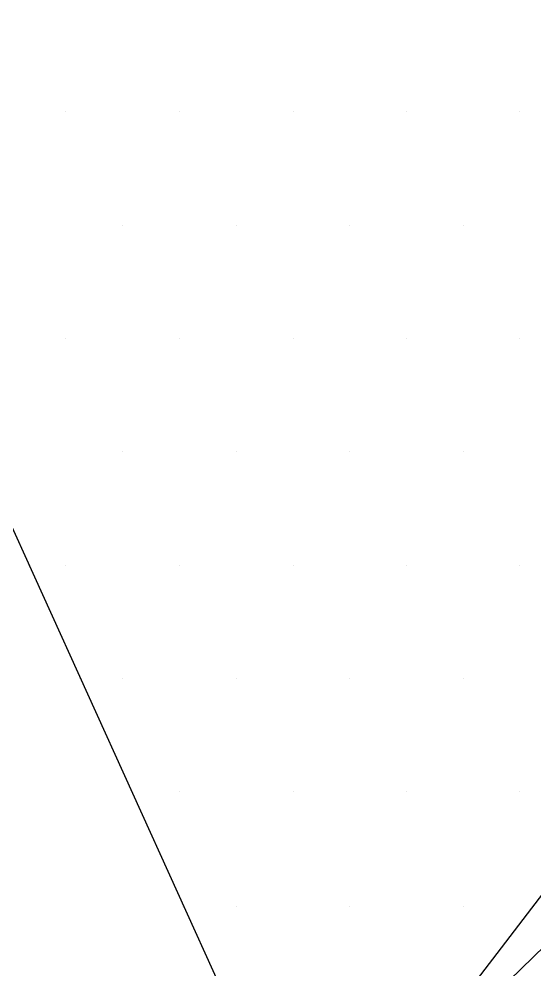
# Model space of a CAD drawing. Header units: millimetres. Extents: x -1573 to 210, y -360 to 557.
# Drawn here: x -487.5237 to -487.2735, y 19.7051 to 20.1665 of the extents above; entities that cross this region are included whole.
import ezdxf

# ---------------------------------------------------------------- set-up
doc = ezdxf.new("R2010")
doc.units = ezdxf.units.MM
doc.header["$LTSCALE"] = 2
doc.linetypes.add('CACHEX2', pattern=[0.75, 0.5, -0.25])
for name, color, linetype in [('CALQUE_7', 4, 'Continuous'), ('CARTOUCHE', 7, 'Continuous'), ('rosace', 7, 'Continuous')]:
    doc.layers.add(name, color=color, linetype=linetype)

# ---------------------------------------------------------------- blocks, each defined once
blk = doc.blocks.new('A$C715108E3')
at = {"layer": 'CALQUE_7', "color": 131}
for p, q in [((3.83166, -18.5599), (3.83166, -18.5599)), ((3.92368, -18.5599), (3.92368, -18.5599)), ((4.01552, -18.5599), (4.01552, -18.5599)), ((4.10697, -18.5599), (4.10697, -18.5599)), ((4.19881, -18.5599), (4.19881, -18.5599)), ((3.87795, -18.65249), (3.87795, -18.65249)), ((3.96941, -18.65249), (3.96941, -18.65249)), ((4.06124, -18.65249), (4.06124, -18.65249)), ((4.15308, -18.65249), (4.15308, -18.65249)), ((3.83166, -18.74376), (3.83166, -18.74376)), ((3.92368, -18.74376), (3.92368, -18.74376)), ((4.01552, -18.74376), (4.01552, -18.74376)), ((4.10697, -18.74376), (4.10697, -18.74376)), ((4.19881, -18.74376), (4.19881, -18.74376)), ((3.87795, -18.83503), (3.87795, -18.83503)), ((3.96941, -18.83503), (3.96941, -18.83503)), ((4.06124, -18.83503), (4.06124, -18.83503)), ((4.15308, -18.83503), (4.15308, -18.83503)), ((3.80186, -18.92761), (3.80186, -18.92761)), ((3.83166, -18.92761), (3.83166, -18.92761)), ((3.92368, -18.92761), (3.92368, -18.92761)), ((4.01552, -18.92761), (4.01552, -18.92761)), ((4.10697, -18.92761), (4.10697, -18.92761)), ((4.19881, -18.92761), (4.19881, -18.92761)), ((3.84309, -19.01888), (3.84309, -19.01888)), ((3.87795, -19.01888), (3.87795, -19.01888)), ((3.96941, -19.01888), (3.96941, -19.01888)), ((4.06124, -19.01888), (4.06124, -19.01888)), ((4.15308, -19.01888), (4.15308, -19.01888)), ((3.88508, -19.11015), (3.88508, -19.11015)), ((3.92368, -19.11015), (3.92368, -19.11015)), ((4.01552, -19.11015), (4.01552, -19.11015)), ((4.10697, -19.11015), (4.10697, -19.11015)), ((4.19881, -19.11015), (4.19881, -19.11015)), ((3.92631, -19.20273), (3.92631, -19.20273)), ((3.96941, -19.20273), (3.96941, -19.20273)), ((4.06124, -19.20273), (4.06124, -19.20273)), ((4.15308, -19.20273), (4.15308, -19.20273))]:
    blk.add_line(p, q, dxfattribs=at)
blk.add_lwpolyline([(-1.69215, -18.64799), (0.21665, -18.82416), (-0.40612, -17.30817), (1.28565, -17.51151), (0.9202, -16.48262), (-0.46104, -13.5406), (1.45358, -13.74526), (4.03201, -19.43437), (5.20596, -17.90302), (3.39349, -13.9486), (6.32932, -14.28032), (6.43108, -12.64777), (3.57247, -12.29), (6.15053, -8.66711), (5.61546, -6.8715), (1.65861, -12.12788), (-1.94066, -12.02556)], dxfattribs=at)
blk = doc.blocks.new('A$C581E6685')
at = {"layer": 'rosace', "color": 32, "linetype": 'CACHEX2', "ltscale": 1.5}
blk.add_ellipse((-38.05384, 23.81385), major_axis=(-19.03106, -3.53396), ratio=0.590567, dxfattribs=at)
at = {"layer": 'rosace', "color": 32}
blk.add_ellipse((-37.61436, 23.84992), major_axis=(-13.57677, -4.28389), ratio=0.791971, dxfattribs=at)
at = {"layer": 'CARTOUCHE'}
blk.add_blockref('A$C715108E3', (-31.67392, 36.3189), dxfattribs=at)

msp = doc.modelspace()

# ---------------------------------------------------------------- linework, layer by layer
at = {"layer": 'CARTOUCHE'}
msp.add_rational_spline([(-508.06649, 33.7081), (-508.06649, 22.81694), (-508.06649, 11.92578), (-508.06649, 8.08578), (-504.22649, 8.08578), (-458.68722, 8.08578), (-413.14796, 8.08578), (-409.30796, 8.08578), (-409.30796, 11.92578), (-409.30796, 22.81694), (-409.30796, 33.7081), (-409.30796, 37.5481), (-413.14796, 37.5481), (-458.68722, 37.5481), (-504.22649, 37.5481), (-508.06649, 37.5481), (-508.06649, 33.7081)], [1, 1, 1, 0.707106781187, 1, 1, 1, 0.707106781187, 1, 1, 1, 0.707106781187, 1, 1, 1, 0.707106781187, 1], degree=2, knots=[0, 0, 0, 1, 1, 2.570796, 2.570796, 3.570796, 3.570796, 5.141593, 5.141593, 6.141593, 6.141593, 7.712389, 7.712389, 8.712389, 8.712389, 10.283185, 10.283185, 10.283185], dxfattribs=at)

# ---------------------------------------------------------------- block references
at = {"layer": 'CARTOUCHE', "xscale": 0.6, "yscale": 0.6, "zscale": 0.6}
msp.add_blockref('A$C581E6685', (-470.79575, 9.46636), dxfattribs=at)

doc.saveas('drawing.dxf')
